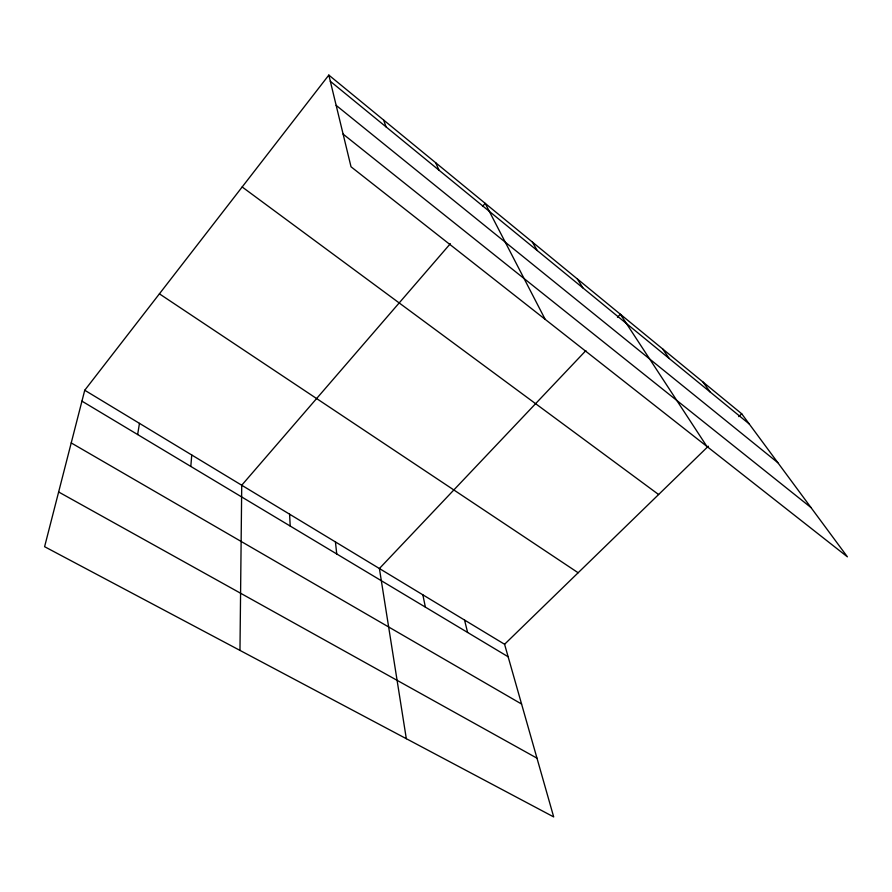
<?xml version="1.0" encoding="UTF-8"?>
<svg xmlns="http://www.w3.org/2000/svg" width="892" height="892" viewBox="0 0 892 892"><rect width="100%" height="100%" fill="white"/><g stroke="black" fill="none" stroke-linecap="round" stroke-linejoin="round"><path stroke-width="1.34" d="M239.97 650.402L241.732 485.237L450.36 243.683M190.81 466.438L191.747 454.987M137.647 434.549L139.464 423.354M84.74 390.25L44.6 546.696L553.687 816.916L504.582 644.269L84.74 390.25L328.825 75.084L741.687 413.765L847.4 556.831L351.024 166.782L328.825 75.084M482.505 206.453L485.181 203.354L545.168 319.336M585.888 350.601L379.401 568.527L406.317 738.699M617.476 317.251L620.353 314.229L706.854 446.39M504.582 644.269L708.337 446.19M738.743 416.62L741.687 413.765M58.638 491.983L536.984 758.178M71.226 442.934L521.586 704.044M81.953 401.144L508.139 656.768M159.412 293.836L578.139 572.753M242.167 186.974L658.608 494.525M343.108 134.101L810.995 507.559M336.161 105.367L777.846 462.692M330.33 81.295L749.213 423.945M703.041 382.066L710.132 391.978M662.633 348.917L669.245 358.528M577.38 278.973L582.866 287.882M532.368 242.055L537.229 250.54M435.653 162.712L439.009 170.205M383.605 120.019L386.08 126.898M464.542 620.052L467.609 632.461M422.853 594.819L425.373 607.129M335.437 541.923L336.741 553.965M289.588 514.182L290.212 526.057"/></g></svg>
